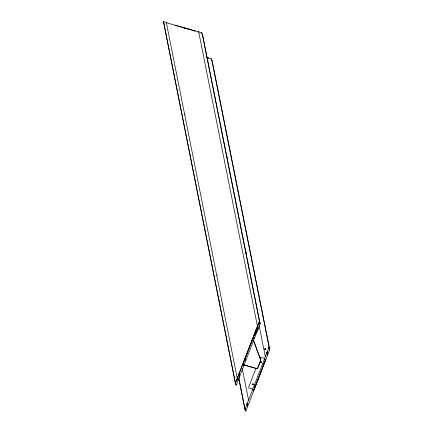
<?xml version="1.0" encoding="UTF-8"?>
<svg xmlns="http://www.w3.org/2000/svg" width="433" height="433" viewBox="0 0 433 433"><rect width="100%" height="100%" fill="white"/><g stroke="black" fill="none" stroke-linecap="round" stroke-linejoin="round"><path stroke-width="0.65" d="M202.411 34.873L260.038 323.603L236.353 385.11C233.468 385.013 237.517 378.399 237.257 378.361M269.607 349.675L267.848 354.573L267.166 351.195M207.835 60.458L207.634 60.046L207.245 60.474M227.022 156.681L226.67 156.302M246.209 252.904L246.133 252.558L246.231 252.959M253.191 384.206L252.926 383.865L252.558 384.396M261.646 362.183L261.278 362.713L261.012 362.372M261.651 362.102L261.445 362.757L261.034 362.6M201.513 32.594L202.595 34.829L260.017 324.073M235.471 383.167L237.279 378.415L166.304 22.511L163.49 21.65L235.346 383.281M245.901 411.058L245.089 408.969L268.953 347.45M245.008 360.045L245.343 359.238L245.213 359.671M245.121 360.077C245.82 358.026 245.018 360.987 245.273 359.747M266.863 352.933L266.934 352.619M268.774 347.878L268.844 347.564L269.607 349.604L211.932 60.847M253.527 337.994C254.452 336.23 253.197 339.564 253.906 337.372M254.956 385.608L254.772 386.306M265.202 360.575L264.828 359.065M184.859 114.399L184.94 114.788M227 156.616L226.892 157.017M216.901 275.074L216.982 275.469M246.188 253.132L246.09 252.52L245.727 252.812M253.148 384.093L252.883 384.71M261.05 362.486L261.315 361.869L261.684 362.14M264.785 349.079L264.839 349.615M264.785 349.371L264.985 348.792M265.375 349.063L265.288 349.518M265.375 349.355L265.229 348.717M257.451 326.428L237.452 377.971L238.134 380.169L239.741 376.131L239.081 372.818M243.378 362.702L243.232 363.379L243.866 365.1M253.738 337.924L253.841 337.329M247.064 403.984L247.633 406.36L247.048 403.929M258.063 328.999L257.473 326.439M267.654 355.071L267.064 352.511L266.842 352.873M269.586 350.086L268.98 347.461M257.446 326.298L259.383 321.443L260.163 323.505M256.542 332.809L258.052 328.853L257.348 326.542M255.957 368.407L248.574 387.524L248.753 387.936L252.585 389.04L253.365 390.902L253.614 390.523M253.419 340.278L260.726 360.126L257.424 368.613M253.532 340.306L260.834 360.159L257.565 368.586L257.245 368.867L243.687 364.965M253.857 389.889L264.855 361.528M247.638 406.571L245.684 411.35L244.916 409.288L238.832 378.778M211.082 58.601L211.981 60.88M254.869 333.08L255.118 332.701L255.551 333.859M236.331 385.051L235.471 383.178L163.512 21.704M254.777 385.592L254.631 386.268M257.359 326.563L237.3 378.155L238.02 380.282L238.264 380.055M207.705 60.793L207.786 60.171M226.957 156.789L226.654 157.211M246.144 253.013L246.025 253.305M260.114 357.69L260.612 357.252L264.563 358.394M264.828 349.198L265.05 348.749M265.332 349.236L265.153 349.577M261.099 362.313L261.592 361.977M253.105 384.266L252.661 384.628M245.089 408.855L244.916 409.288M263.378 363.498L263.129 364.353M263.562 363.482L263.237 364.386L263.573 363.498M247.741 406.273L267.632 355.017L266.939 352.614M245.82 252.634L246.09 252.52M198.595 31.966L166.375 22.711M255.73 334.455L255.205 332.728L243.449 362.843L243.833 365.133M263.14 364.364L263.47 363.504M243.784 365.122L242.507 364.754M198.406 31.696L201.702 32.859M195.278 30.992L174.921 25.287M183.543 27.809L186.785 28.746M188.079 29.119L190.027 29.677M192.62 30.424L194.563 30.981M206.568 57.302L211.272 58.866M206.812 57.481L208.186 58.038M243.757 364.792L257.294 368.683M207.997 57.768L208.327 57.962M265.256 348.727L265.424 349.101M265.277 348.744L265.418 349.025M198.682 31.825L257.467 326.358L259.275 321.557L260.038 323.597M264.59 358.464L265.25 360.824L253.527 390.912L252.818 389.186M201.718 32.886L202.281 34.418M211.477 59.408L211.851 60.431M163.268 21.818L163.831 23.355M212.17 60.853L269.732 349.518M259.129 325.584L265.342 356.743M255.876 329.497L256.558 332.869M242.328 368.9L248.547 400.06M246.978 403.258L247.66 406.63M239.103 372.873L239.763 376.19M238.956 378.669L245.04 409.185M253.197 384.125C252.845 382.815 252.417 385.289 252.509 384.369"/></g></svg>
